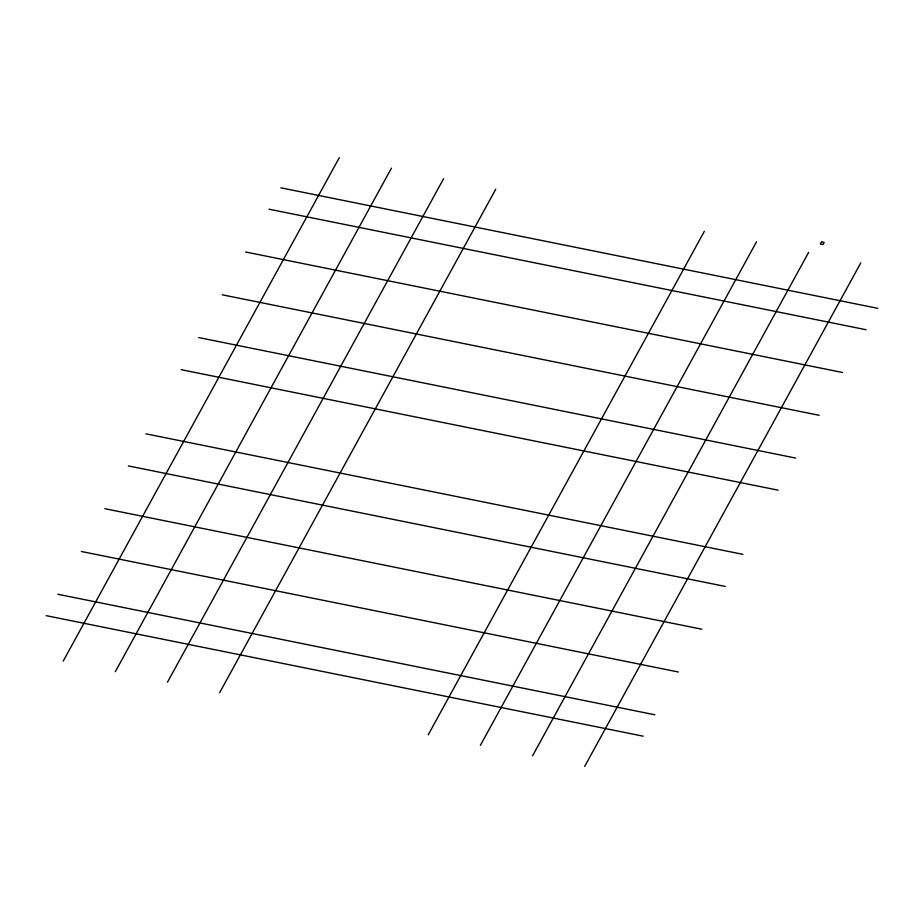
<?xml version="1.0" encoding="UTF-8"?>
<svg xmlns="http://www.w3.org/2000/svg" width="924" height="924" viewBox="0 0 924 924"><rect width="100%" height="100%" fill="white"/><g stroke="black" fill="none" stroke-linecap="round" stroke-linejoin="round"><path stroke-width="1.39" d="M63.202 661.11L339.316 157.611M115.35 671.644L391.464 168.133M167.498 682.166L443.612 178.667M219.646 692.7L495.761 189.189M428.239 734.811L704.354 231.3M480.388 745.333L756.502 241.834M532.536 755.867L808.65 252.356M584.684 766.389L860.798 262.89M280.827 187.815L877.8 308.339M269.103 209.205L866.065 329.729M245.634 251.998L842.607 372.511M222.176 294.779L819.138 415.303M198.706 337.56L795.679 458.085M181.116 369.658L778.077 490.17M145.923 433.83L742.884 554.342M128.321 465.915L725.294 586.44M104.862 508.697L701.824 629.221M81.393 551.489L678.366 672.002M57.935 594.271L654.897 714.795M46.2 615.661L643.173 736.185M821.54 241.88L820.362 244.028L822.972 244.548L824.15 242.411L821.54 241.88"/></g></svg>
